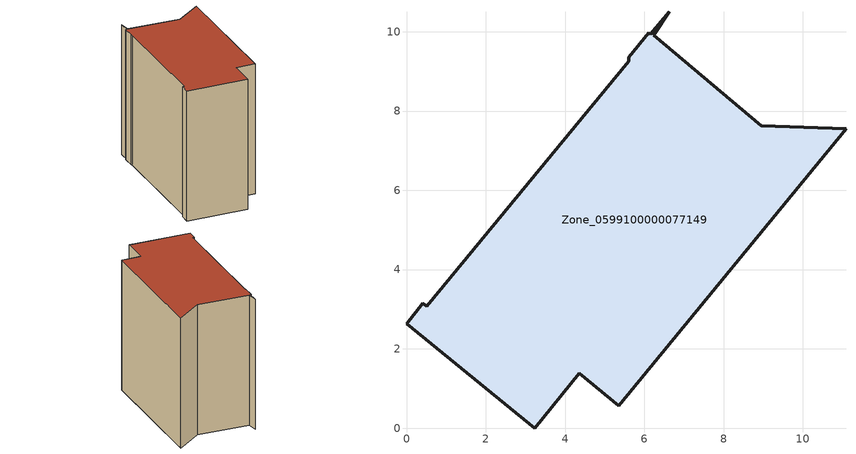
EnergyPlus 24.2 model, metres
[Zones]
Zone_0599100000077149
 floor ground (C_G): 6.15,9.94 6.63,10.5 6.24,9.91 8.95,7.63 11.09,7.55 5.35,0.57 4.36,1.38 3.23,0 0,2.64 0.41,3.15 0.51,3.07 5.6,9.26 5.61,9.36 6.11,9.97 z0
 wall outside (C_F): 0.41,3.15 0,2.64 3.23,0 4.36,1.38 5.35,0.57 11.09,7.55 8.95,7.63 6.24,9.91 6.63,10.5 6.15,9.94 6.11,9.97 5.61,9.36 5.6,9.26 0.51,3.07 0.41,3.15 z0:9.03
 roof outside (C_R): 6.63,10.5 6.15,9.94 6.11,9.97 5.61,9.36 5.6,9.26 0.51,3.07 0.41,3.15 0,2.64 3.23,0 4.36,1.38 5.35,0.57 11.09,7.55 8.95,7.63 6.24,9.91 z9.03
[BUILDING]
Pand.0599100000077149: North Axis=0; Terrain=City; Loads Convergence Tolerance Value=0.04; Temperature Convergence Tolerance Value=0.4; Solar Distribution=FullExterior; Maximum Number of Warmup Days=25; Minimum Number of Warmup Days=1
[Site:Location]
Rotterdam.The.Hague.AP_ZH_NLD Design_Conditions: Latitude=51.96; Longitude=4.45; Time Zone=1; Elevation=-4.5
[SITE:GROUNDTEMPERATURE:BUILDINGSURFACE]
18, 18, 18, 18, 18, 18, 18, 18, 18, 18, 18, 18
[MATERIAL] Thermal Absorptance=0.9; Solar Absorptance=0.7; Visible Absorptance=0.7
Name | Roughness | Thickness | Conductivity | Density | Specific Heat
G.TI.1946-1964 | MediumSmooth | 0.15 | 1 | 540 | 1210
F.TI.1946-1964 | Rough | 0.3 | 0.857143 | 1920 | 840
R.TI.1946-1964 | MediumRough | 0.2 | 0.277778 | 1500 | 1000
[CONSTRUCTION]
C_G: G.TI.1946-1964
C_F: F.TI.1946-1964
C_R: R.TI.1946-1964
[ZONE]
Zone_0599100000077149: Type=1; Multiplier=1; Ceiling Height=Autocalculate; Volume=Autocalculate; Floor Area=autocalculate; Part of Total Floor Area=Yes
[ZONEINFILTRATION:DESIGNFLOWRATE]
Infil_Zone_0599100000077149: Zone or ZoneList or Space or SpaceList=Zone_0599100000077149; Schedule=AlwaysOn; Design Flow Rate Calculation Method=Flow/Area; Flow Rate per Floor Area=0.003; Constant Term Coefficient=1; Temperature Term Coefficient=0; Velocity Term Coefficient=0; Velocity Squared Term Coefficient=0
[HVACTEMPLATE:ZONE:IDEALLOADSAIRSYSTEM]
Zone_0599100000077149: Maximum Heating Supply Air Temperature=50; Minimum Cooling Supply Air Temperature=13; Maximum Heating Supply Air Humidity Ratio=0.0156; Minimum Cooling Supply Air Humidity Ratio=0.0077; Heating Limit=NoLimit; Cooling Limit=NoLimit; Dehumidification Control Type=ConstantSensibleHeatRatio; Cooling Sensible Heat Ratio=0.7; Dehumidification Setpoint=60; Humidification Control Type=None; Humidification Setpoint=30; Outdoor Air Method=None; Outdoor Air Flow Rate per Person=0.00944; Outdoor Air Flow Rate per Zone Floor Area=0; Outdoor Air Flow Rate per Zone=0; Demand Controlled Ventilation Type=None; Outdoor Air Economizer Type=NoEconomizer; Heat Recovery Type=None; Sensible Heat Recovery Effectiveness=0.7; Latent Heat Recovery Effectiveness=0.65
[ZONECONTROL:THERMOSTAT]
ThermostatControl_Zone_0599100000077149: Zone or ZoneList=Zone_0599100000077149; Control Type Schedule=DualSetpointControlType; Control 1=Thermostat_Zone_0599100000077149; Temperature Difference Between Cutout And Setpoint=0
[THERMOSTATSETPOINT:DUALSETPOINT]
Thermostat_Zone_0599100000077149: Heating Setpoint Temperature Schedule=HeatingSetpoint_Zone_0599100000077149; Cooling Setpoint Temperature Schedule=CoolingSetpoint_Zone_0599100000077149
[SCHEDULE:COMPACT]
HeatingSetpoint_Zone_0599100000077149: Through: 12/31, For: AllDays, Until: 24:00, 21
CoolingSetpoint_Zone_0599100000077149: Through: 12/31, For: AllDays, Until: 24:00, 24
DualSetpointControlType: Through: 12/31, For: AllDays, Until: 24:00, 4
AlwaysOn: Through: 12/31, For: AllDays, Until: 24:00, 1
